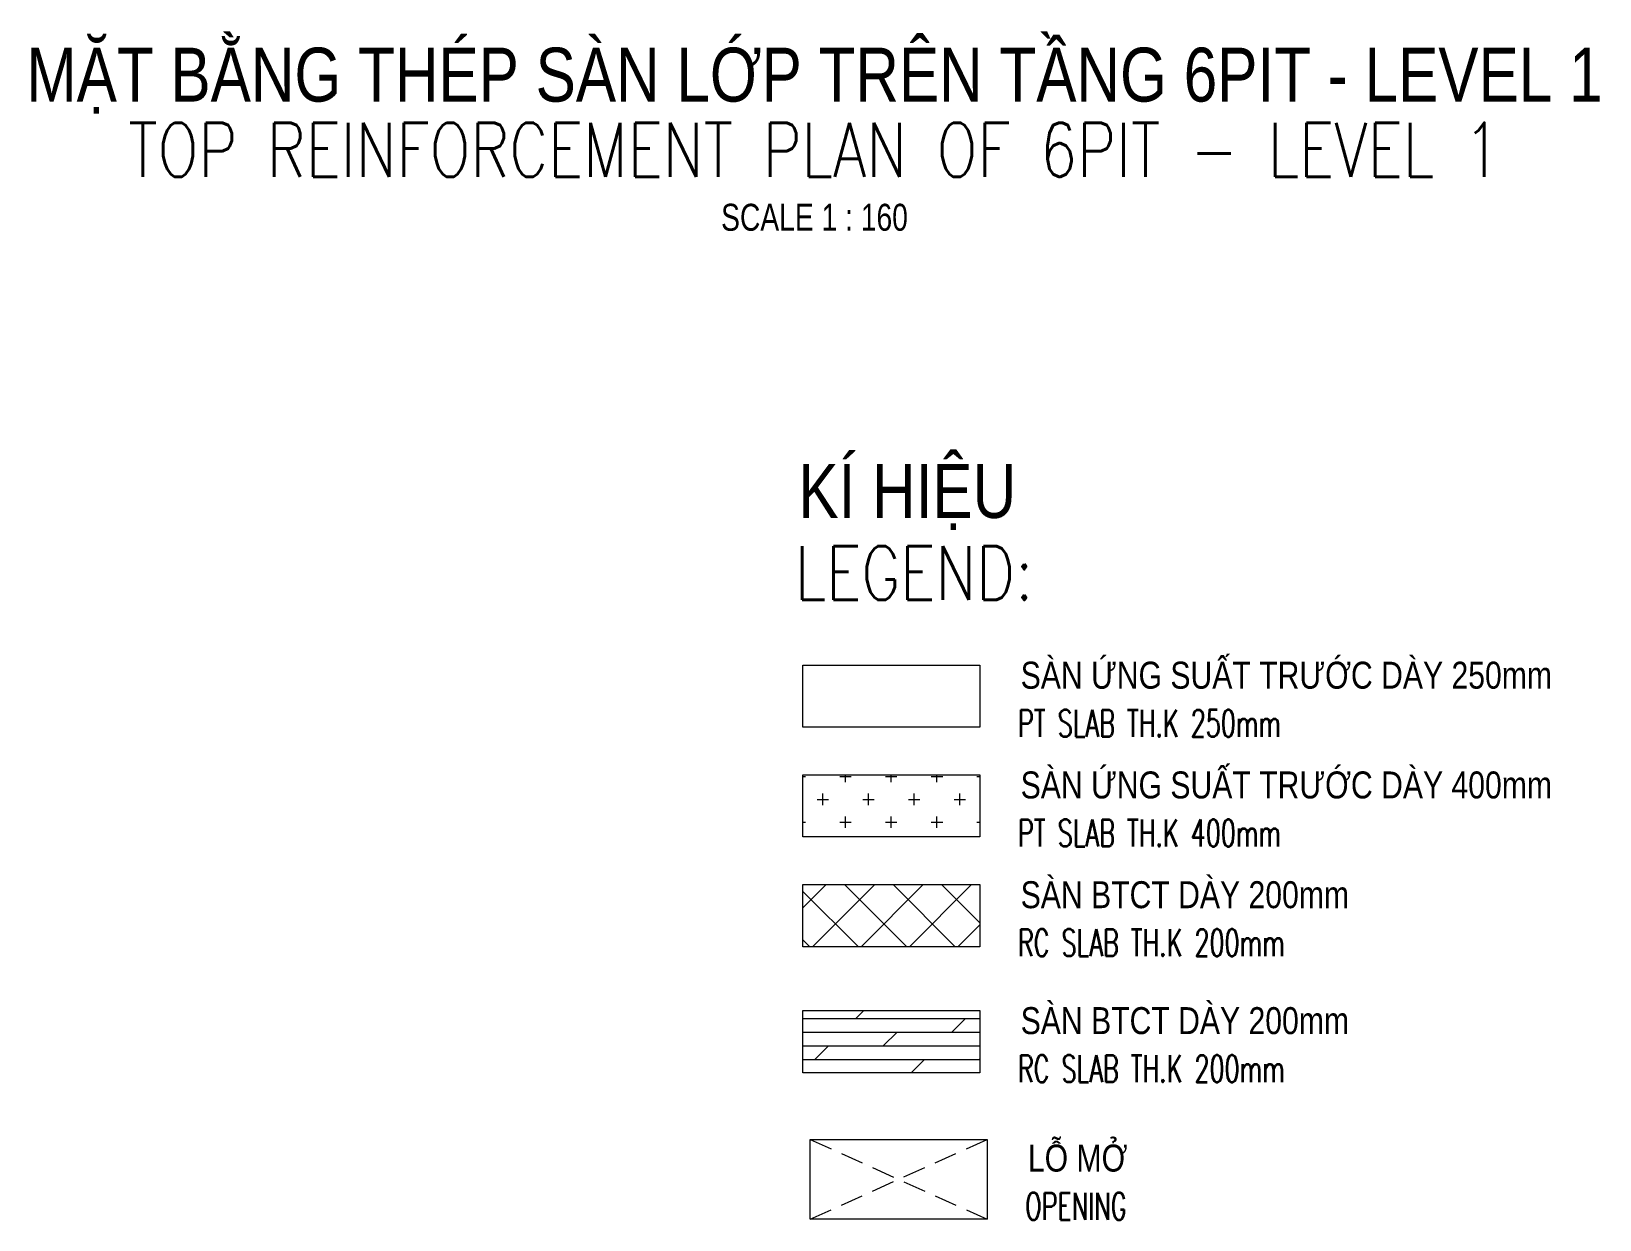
# Model space of a CAD drawing. Header units: millimetres. Extents: x 125183 to 591045, y -24154 to 44743.
# Drawn here: x 276543 to 298342, y -24065 to -7543 of the extents above; entities that cross this region are included whole.
import ezdxf
from ezdxf.enums import TextEntityAlignment as Align

# ---------------------------------------------------------------- set-up
doc = ezdxf.new("R2010")
doc.units = ezdxf.units.MM
doc.linetypes.add('DASHED2', pattern=[9.525, 6.35, -3.175])
for name, color, linetype, lineweight in [('NDC_S_ANNO', 7, 'Continuous', 20), ('NDC_S_ENG TEXT', 2, 'Continuous', 20), ('NDC_S_ENG TITLE', 3, 'Continuous', 20), ('NDC_S_HATCH MATERIAL', 8, 'Continuous', 13), ('NDC_S_OPENING', 9, 'DASHED2', 13), ('NDC_S_SLAB', 2, 'Continuous', 20), ('NDC_S_TEXT SYMBOL', 7, 'Continuous', 20), ('NDC_S_VN TEXT', 7, 'Continuous', 20), ('NDC_S_VN TITLE', 6, 'Continuous', 35)]:
    doc.layers.add(name, color=color, linetype=linetype, lineweight=lineweight)
doc.styles.add('$0$NDC_EN TXT', font='romans.shx', dxfattribs={"width": 0.8})
doc.styles.add('NDC_ANNO', font='', dxfattribs={"width": 0.8})
doc.styles.add('NDC_EN TXT', font='romans.shx', dxfattribs={"width": 0.8})
doc.styles.add('NDC_VIE TXT', font='arial.ttf', dxfattribs={"width": 0.8})
doc.styles.get('NDC_ANNO').set_extended_font_data('Dotum')

# ---------------------------------------------------------------- blocks, each defined once
blk = doc.blocks.new('Drawing name_symbol')
at = {"layer": 'NDC_S_ENG TITLE', "style": 'NDC_EN TXT', "width": 0.8}
blk.add_attdef('SECTDET1', text='', height=5, dxfattribs=at).set_placement((0, 1.01), align=Align.CENTER)
at = {"layer": 'NDC_S_TEXT SYMBOL', "lineweight": 25, "style": 'NDC_ANNO', "width": 0.8}
blk.add_attdef('SSCALE', text='', height=2.5, dxfattribs=at).set_placement((0, -4), align=Align.CENTER)
at = {"layer": 'NDC_S_VN TITLE', "style": 'NDC_VIE TXT', "width": 0.8}
blk.add_attdef('SECTDET2', text='', height=5, dxfattribs=at).set_placement((0, 7.97), align=Align.CENTER)

msp = doc.modelspace()

# ---------------------------------------------------------------- hatches: boundary and pattern name
at = {"layer": 'NDC_S_HATCH MATERIAL', "ltscale": 100}
h = msp.add_hatch(dxfattribs=at)
h.set_pattern_fill('CROSS', color=256, scale=50)
h.set_pattern_definition([(0, (83311.38, -9648.62), (317.5, 317.5), [158.75, -476.25]), (90, (83390.75, -9728), (-317.5, 317.5), [158.75, -476.25])])
h.paths.add_polyline_path([(287269, -17880), (287269, -18744), (289728, -18744), (289728, -17880)])
h = msp.add_hatch(dxfattribs=at)
h.set_pattern_fill('ANSI37', color=256, scale=150)
h.set_pattern_definition([(45, (91389.2, -15574.14), (-336.7596, 336.7596), []), (135, (91389.2, -15574.14), (-336.7596, -336.7596), [])])
h.paths.add_polyline_path([(287269, -19406), (287269, -20270), (289728, -20270), (289728, -19406)])
h = msp.add_hatch(dxfattribs=at)
h.set_pattern_fill('DOLMIT', color=256, scale=30)
h.set_pattern_definition([(0, (104171.57, -882.83), (0, 190.5), []), (45, (104171.6, -882.83), (-380.9997, 380.9997), [269.4077, -538.8154])])
h.paths.add_polyline_path([(289728, -21157), (287269, -21157), (287269, -22021), (289728, -22021)])

# ---------------------------------------------------------------- linework, layer by layer
at = {"layer": 'NDC_S_OPENING', "ltscale": 50}
for p, q in [((287369, -22950), (289827, -24058)), ((287369, -24058), (289827, -22950))]:
    msp.add_line(p, q, dxfattribs=at)
at = {"layer": 'NDC_S_SLAB'}
for points in [[(287269, -16354), (289728, -16354), (289728, -17218), (287269, -17218)], [(287269, -17880), (289728, -17880), (289728, -18744), (287269, -18744)], [(287269, -19406), (289728, -19406), (289728, -20270), (287269, -20270)], [(287269, -21157), (289728, -21157), (289728, -22021), (287269, -22021)], [(287369, -22950), (289827, -22950), (289827, -24058), (287369, -24058)]]:
    msp.add_lwpolyline(points, close=True, dxfattribs=at)

# ---------------------------------------------------------------- block references
at = {"layer": 'NDC_S_ANNO', "xscale": 150, "yscale": 150, "zscale": 150}
msp.add_blockref('Drawing name_symbol', (287429, -9715), dxfattribs=at).add_auto_attribs({'SECTDET1': 'TOP REINFORCEMENT PLAN OF 6PIT - LEVEL 1', 'SECTDET2': 'MẶT BẰNG THÉP SÀN LỚP TRÊN TẦNG 6PIT - LEVEL 1', 'SSCALE': 'SCALE 1 : 160'})

# ---------------------------------------------------------------- texts
at = {"layer": 'NDC_S_ENG TEXT', "style": '$0$NDC_EN TXT'}
for s, height, width, p in [('LEGEND:', 750, 0.8, (287155, -15449)), ('PT SLAB TH.K 250mm', 375, 0.65, (290256, -17350)), ('PT SLAB TH.K 400mm', 375, 0.65, (290256, -18876)), ('RC SLAB TH.K 200mm', 375, 0.65, (290256, -20402)), ('RC SLAB TH.K 200mm', 375, 0.65, (290256, -22154)), ('OPENING', 375, 0.65, (290356, -24065))]:
    msp.add_text(s, height=height, dxfattribs=dict(at, width=width)).set_placement(p)
at = {"layer": 'NDC_S_VN TEXT', "style": 'NDC_VIE TXT', "width": 0.8}
msp.add_text('KÍ HIỆU', height=750, dxfattribs=at).set_placement((287205, -13558), align=Align.TOP_LEFT)
for s, p in [('SÀN ỨNG SUẤT TRƯỚC DÀY 250mm', (290295, -16682)), ('SÀN ỨNG SUẤT TRƯỚC DÀY 400mm', (290295, -18208)), ('SÀN BTCT DÀY 200mm', (290295, -19734)), ('SÀN BTCT DÀY 200mm', (290295, -21485)), ('LỖ MỞ', (290395, -23396))]:
    msp.add_text(s, height=375, dxfattribs=at).set_placement(p)

doc.saveas('drawing.dxf')
